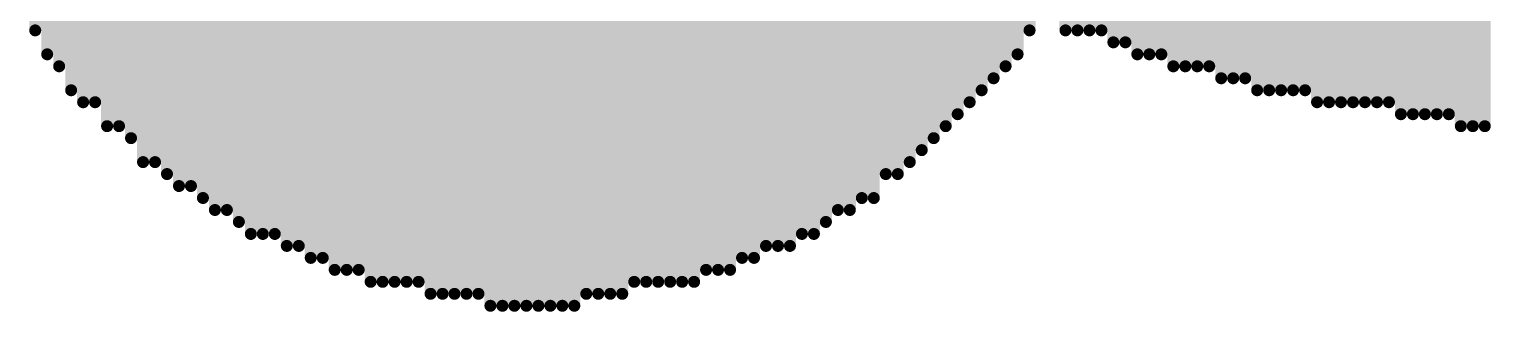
# Model space of a CAD drawing. Extents: x -9 to 9.6, y 3 to 43.5.
# Drawn here: x 2.203 to 5.302, y 34.944 to 35.543 of the extents above; entities that cross this region are included whole.
import ezdxf

# ---------------------------------------------------------------- set-up
doc = ezdxf.new("R2010")
doc.units = 0
doc.layers.add('2D_LINE_29', color=253, linetype='CONTINUOUS')

# ---------------------------------------------------------------- blocks, each defined once
blk = doc.blocks.new('SMOOTH_0$0254')
at = {"const_width": 0.0127}
blk.add_lwpolyline([(-0.00635, 0, 1), (0.00635, 0, 1)], format="xyb", close=True, dxfattribs=at)
blk = doc.blocks.new('DRAWING_126')
at = {"layer": '2D_LINE_29', "const_width": 0.0254}
blk.add_lwpolyline([(0, 0), (0, 7.1628)], dxfattribs=at)
at = {"layer": '2D_LINE_29'}
blk.add_blockref('SMOOTH_0$0254', (0, 0), dxfattribs=at)
blk = doc.blocks.new('DRAWING_127')
at = {"layer": '2D_LINE_29', "const_width": 0.0254}
blk.add_lwpolyline([(0, 0), (0, 7.1628)], dxfattribs=at)
at = {"layer": '2D_LINE_29'}
blk.add_blockref('SMOOTH_0$0254', (0, 0), dxfattribs=at)
blk = doc.blocks.new('DRAWING_128')
at = {"layer": '2D_LINE_29', "const_width": 0.0254}
blk.add_lwpolyline([(0, 0), (0, 7.1628)], dxfattribs=at)
at = {"layer": '2D_LINE_29'}
blk.add_blockref('SMOOTH_0$0254', (0, 0), dxfattribs=at)
blk = doc.blocks.new('DRAWING_129')
at = {"layer": '2D_LINE_29', "const_width": 0.0254}
blk.add_lwpolyline([(0, 0), (0, 7.1374)], dxfattribs=at)
at = {"layer": '2D_LINE_29'}
blk.add_blockref('SMOOTH_0$0254', (0, 0), dxfattribs=at)
blk = doc.blocks.new('DRAWING_130')
at = {"layer": '2D_LINE_29', "const_width": 0.0254}
blk.add_lwpolyline([(0, 0), (0, 7.1374)], dxfattribs=at)
at = {"layer": '2D_LINE_29'}
blk.add_blockref('SMOOTH_0$0254', (0, 0), dxfattribs=at)
blk = doc.blocks.new('DRAWING_131')
at = {"layer": '2D_LINE_29', "const_width": 0.0254}
blk.add_lwpolyline([(0, 0), (0, 7.112)], dxfattribs=at)
at = {"layer": '2D_LINE_29'}
blk.add_blockref('SMOOTH_0$0254', (0, 0), dxfattribs=at)
blk = doc.blocks.new('DRAWING_132')
at = {"layer": '2D_LINE_29', "const_width": 0.0254}
blk.add_lwpolyline([(0, 0), (0, 7.112)], dxfattribs=at)
at = {"layer": '2D_LINE_29'}
blk.add_blockref('SMOOTH_0$0254', (0, 0), dxfattribs=at)
blk = doc.blocks.new('DRAWING_133')
at = {"layer": '2D_LINE_29', "const_width": 0.0254}
blk.add_lwpolyline([(0, 0), (0, 7.112)], dxfattribs=at)
at = {"layer": '2D_LINE_29'}
blk.add_blockref('SMOOTH_0$0254', (0, 0), dxfattribs=at)
blk = doc.blocks.new('DRAWING_134')
at = {"layer": '2D_LINE_29', "const_width": 0.0254}
blk.add_lwpolyline([(0, 0), (0, 7.0866)], dxfattribs=at)
at = {"layer": '2D_LINE_29'}
blk.add_blockref('SMOOTH_0$0254', (0, 0), dxfattribs=at)
blk = doc.blocks.new('DRAWING_135')
at = {"layer": '2D_LINE_29', "const_width": 0.0254}
blk.add_lwpolyline([(0, 0), (0, 7.0866)], dxfattribs=at)
at = {"layer": '2D_LINE_29'}
blk.add_blockref('SMOOTH_0$0254', (0, 0), dxfattribs=at)
blk = doc.blocks.new('DRAWING_136')
at = {"layer": '2D_LINE_29', "const_width": 0.0254}
blk.add_lwpolyline([(0, 0), (0, 7.0866)], dxfattribs=at)
at = {"layer": '2D_LINE_29'}
blk.add_blockref('SMOOTH_0$0254', (0, 0), dxfattribs=at)
blk = doc.blocks.new('DRAWING_137')
at = {"layer": '2D_LINE_29', "const_width": 0.0254}
blk.add_lwpolyline([(0, 0), (0, 7.0866)], dxfattribs=at)
at = {"layer": '2D_LINE_29'}
blk.add_blockref('SMOOTH_0$0254', (0, 0), dxfattribs=at)
blk = doc.blocks.new('DRAWING_138')
at = {"layer": '2D_LINE_29', "const_width": 0.0254}
blk.add_lwpolyline([(0, 0), (0, 7.0612)], dxfattribs=at)
at = {"layer": '2D_LINE_29'}
blk.add_blockref('SMOOTH_0$0254', (0, 0), dxfattribs=at)
blk = doc.blocks.new('DRAWING_139')
at = {"layer": '2D_LINE_29', "const_width": 0.0254}
blk.add_lwpolyline([(0, 0), (0, 7.0612)], dxfattribs=at)
at = {"layer": '2D_LINE_29'}
blk.add_blockref('SMOOTH_0$0254', (0, 0), dxfattribs=at)
blk = doc.blocks.new('DRAWING_140')
at = {"layer": '2D_LINE_29', "const_width": 0.0254}
blk.add_lwpolyline([(0, 0), (0, 7.0612)], dxfattribs=at)
at = {"layer": '2D_LINE_29'}
blk.add_blockref('SMOOTH_0$0254', (0, 0), dxfattribs=at)
blk = doc.blocks.new('DRAWING_141')
at = {"layer": '2D_LINE_29', "const_width": 0.0254}
blk.add_lwpolyline([(0, 0), (0, 7.0358)], dxfattribs=at)
at = {"layer": '2D_LINE_29'}
blk.add_blockref('SMOOTH_0$0254', (0, 0), dxfattribs=at)
blk = doc.blocks.new('DRAWING_142')
at = {"layer": '2D_LINE_29', "const_width": 0.0254}
blk.add_lwpolyline([(0, 0), (0, 7.0358)], dxfattribs=at)
at = {"layer": '2D_LINE_29'}
blk.add_blockref('SMOOTH_0$0254', (0, 0), dxfattribs=at)
blk = doc.blocks.new('DRAWING_143')
at = {"layer": '2D_LINE_29', "const_width": 0.0254}
blk.add_lwpolyline([(0, 0), (0, 7.0358)], dxfattribs=at)
at = {"layer": '2D_LINE_29'}
blk.add_blockref('SMOOTH_0$0254', (0, 0), dxfattribs=at)
blk = doc.blocks.new('DRAWING_144')
at = {"layer": '2D_LINE_29', "const_width": 0.0254}
blk.add_lwpolyline([(0, 0), (0, 7.0104)], dxfattribs=at)
at = {"layer": '2D_LINE_29'}
blk.add_blockref('SMOOTH_0$0254', (0, 0), dxfattribs=at)
blk = doc.blocks.new('DRAWING_145')
at = {"layer": '2D_LINE_29', "const_width": 0.0254}
blk.add_lwpolyline([(0, 0), (0, 7.0104)], dxfattribs=at)
at = {"layer": '2D_LINE_29'}
blk.add_blockref('SMOOTH_0$0254', (0, 0), dxfattribs=at)
blk = doc.blocks.new('DRAWING_146')
at = {"layer": '2D_LINE_29', "const_width": 0.0254}
blk.add_lwpolyline([(0, 0), (0, 6.985)], dxfattribs=at)
at = {"layer": '2D_LINE_29'}
blk.add_blockref('SMOOTH_0$0254', (0, 0), dxfattribs=at)
blk = doc.blocks.new('DRAWING_147')
at = {"layer": '2D_LINE_29', "const_width": 0.0254}
blk.add_lwpolyline([(0, 0), (0, 6.9596)], dxfattribs=at)
at = {"layer": '2D_LINE_29'}
blk.add_blockref('SMOOTH_0$0254', (0, 0), dxfattribs=at)
blk = doc.blocks.new('DRAWING_148')
at = {"layer": '2D_LINE_29', "const_width": 0.0254}
blk.add_lwpolyline([(0, 0), (0, 6.9596)], dxfattribs=at)
at = {"layer": '2D_LINE_29'}
blk.add_blockref('SMOOTH_0$0254', (0, 0), dxfattribs=at)
blk = doc.blocks.new('DRAWING_149')
at = {"layer": '2D_LINE_29', "const_width": 0.0254}
blk.add_lwpolyline([(0, 0), (0, 6.9342)], dxfattribs=at)
at = {"layer": '2D_LINE_29'}
blk.add_blockref('SMOOTH_0$0254', (0, 0), dxfattribs=at)
blk = doc.blocks.new('DRAWING_150')
at = {"layer": '2D_LINE_29', "const_width": 0.0254}
blk.add_lwpolyline([(0, 0), (0, 6.9342)], dxfattribs=at)
at = {"layer": '2D_LINE_29'}
blk.add_blockref('SMOOTH_0$0254', (0, 0), dxfattribs=at)
blk = doc.blocks.new('DRAWING_151')
at = {"layer": '2D_LINE_29', "const_width": 0.0254}
blk.add_lwpolyline([(0, 0), (0, 6.9088)], dxfattribs=at)
at = {"layer": '2D_LINE_29'}
blk.add_blockref('SMOOTH_0$0254', (0, 0), dxfattribs=at)
blk = doc.blocks.new('DRAWING_152')
at = {"layer": '2D_LINE_29', "const_width": 0.0254}
blk.add_lwpolyline([(0, 0), (0, 6.9088)], dxfattribs=at)
at = {"layer": '2D_LINE_29'}
blk.add_blockref('SMOOTH_0$0254', (0, 0), dxfattribs=at)
blk = doc.blocks.new('DRAWING_153')
at = {"layer": '2D_LINE_29', "const_width": 0.0254}
blk.add_lwpolyline([(0, 0), (0, 6.8834)], dxfattribs=at)
at = {"layer": '2D_LINE_29'}
blk.add_blockref('SMOOTH_0$0254', (0, 0), dxfattribs=at)
blk = doc.blocks.new('DRAWING_154')
at = {"layer": '2D_LINE_29', "const_width": 0.0254}
blk.add_lwpolyline([(0, 0), (0, 6.8834)], dxfattribs=at)
at = {"layer": '2D_LINE_29'}
blk.add_blockref('SMOOTH_0$0254', (0, 0), dxfattribs=at)
blk = doc.blocks.new('DRAWING_155')
at = {"layer": '2D_LINE_29', "const_width": 0.0254}
blk.add_lwpolyline([(0, 0), (0, 6.858)], dxfattribs=at)
at = {"layer": '2D_LINE_29'}
blk.add_blockref('SMOOTH_0$0254', (0, 0), dxfattribs=at)
blk = doc.blocks.new('DRAWING_156')
at = {"layer": '2D_LINE_29', "const_width": 0.0254}
blk.add_lwpolyline([(0, 0), (0, 6.8326)], dxfattribs=at)
at = {"layer": '2D_LINE_29'}
blk.add_blockref('SMOOTH_0$0254', (0, 0), dxfattribs=at)
blk = doc.blocks.new('DRAWING_157')
at = {"layer": '2D_LINE_29', "const_width": 0.0254}
blk.add_lwpolyline([(0, 0), (0, 6.8072)], dxfattribs=at)
at = {"layer": '2D_LINE_29'}
blk.add_blockref('SMOOTH_0$0254', (0, 0), dxfattribs=at)
blk = doc.blocks.new('DRAWING_158')
at = {"layer": '2D_LINE_29', "const_width": 0.0254}
blk.add_lwpolyline([(0, 0), (0, 6.7818)], dxfattribs=at)
at = {"layer": '2D_LINE_29'}
blk.add_blockref('SMOOTH_0$0254', (0, 0), dxfattribs=at)
blk = doc.blocks.new('DRAWING_159')
at = {"layer": '2D_LINE_29', "const_width": 0.0254}
blk.add_lwpolyline([(0, 0), (0, 6.7818)], dxfattribs=at)
at = {"layer": '2D_LINE_29'}
blk.add_blockref('SMOOTH_0$0254', (0, 0), dxfattribs=at)
blk = doc.blocks.new('DRAWING_160')
at = {"layer": '2D_LINE_29', "const_width": 0.0254}
blk.add_lwpolyline([(0, 0), (0, 6.7818)], dxfattribs=at)
at = {"layer": '2D_LINE_29'}
blk.add_blockref('SMOOTH_0$0254', (0, 0), dxfattribs=at)
blk = doc.blocks.new('DRAWING_161')
at = {"layer": '2D_LINE_29', "const_width": 0.0254}
blk.add_lwpolyline([(0, 0), (0, 6.7564)], dxfattribs=at)
at = {"layer": '2D_LINE_29'}
blk.add_blockref('SMOOTH_0$0254', (0, 0), dxfattribs=at)
blk = doc.blocks.new('DRAWING_164')
at = {"layer": '2D_LINE_29', "const_width": 0.0254}
blk.add_lwpolyline([(0, 0), (0, 6.858)], dxfattribs=at)
at = {"layer": '2D_LINE_29'}
blk.add_blockref('SMOOTH_0$0254', (0, 0), dxfattribs=at)
blk = doc.blocks.new('DRAWING_165')
at = {"layer": '2D_LINE_29', "const_width": 0.0254}
blk.add_lwpolyline([(0, 0), (0, 6.9596)], dxfattribs=at)
at = {"layer": '2D_LINE_29'}
blk.add_blockref('SMOOTH_0$0254', (0, 0), dxfattribs=at)
blk = doc.blocks.new('DRAWING_166')
at = {"layer": '2D_LINE_29', "const_width": 0.0254}
blk.add_lwpolyline([(0, 0), (0, 7.0358)], dxfattribs=at)
at = {"layer": '2D_LINE_29'}
blk.add_blockref('SMOOTH_0$0254', (0, 0), dxfattribs=at)
blk = doc.blocks.new('DRAWING_167')
at = {"layer": '2D_LINE_29', "const_width": 0.0254}
blk.add_lwpolyline([(0, 0), (0, 7.0866)], dxfattribs=at)
at = {"layer": '2D_LINE_29'}
blk.add_blockref('SMOOTH_0$0254', (0, 0), dxfattribs=at)
blk = doc.blocks.new('DRAWING_168')
at = {"layer": '2D_LINE_29', "const_width": 0.0254}
blk.add_lwpolyline([(0, 0), (0, 7.1374)], dxfattribs=at)
at = {"layer": '2D_LINE_29'}
blk.add_blockref('SMOOTH_0$0254', (0, 0), dxfattribs=at)
blk = doc.blocks.new('DRAWING_169')
at = {"layer": '2D_LINE_29', "const_width": 0.0254}
blk.add_lwpolyline([(0, 0), (0, 7.1882)], dxfattribs=at)
at = {"layer": '2D_LINE_29'}
blk.add_blockref('SMOOTH_0$0254', (0, 0), dxfattribs=at)
blk = doc.blocks.new('DRAWING_170')
at = {"layer": '2D_LINE_29', "const_width": 0.0254}
blk.add_lwpolyline([(0, 0), (0, 7.239)], dxfattribs=at)
at = {"layer": '2D_LINE_29'}
blk.add_blockref('SMOOTH_0$0254', (0, 0), dxfattribs=at)
blk = doc.blocks.new('DRAWING_171')
at = {"layer": '2D_LINE_29', "const_width": 0.0254}
blk.add_lwpolyline([(0, 0), (0, 7.2898)], dxfattribs=at)
at = {"layer": '2D_LINE_29'}
blk.add_blockref('SMOOTH_0$0254', (0, 0), dxfattribs=at)
blk = doc.blocks.new('DRAWING_172')
at = {"layer": '2D_LINE_29', "const_width": 0.0254}
blk.add_lwpolyline([(0, 0), (0, 7.3406)], dxfattribs=at)
at = {"layer": '2D_LINE_29'}
blk.add_blockref('SMOOTH_0$0254', (0, 0), dxfattribs=at)
blk = doc.blocks.new('DRAWING_173')
at = {"layer": '2D_LINE_29', "const_width": 0.0254}
blk.add_lwpolyline([(0, 0), (0, 7.3914)], dxfattribs=at)
at = {"layer": '2D_LINE_29'}
blk.add_blockref('SMOOTH_0$0254', (0, 0), dxfattribs=at)
blk = doc.blocks.new('DRAWING_174')
at = {"layer": '2D_LINE_29', "const_width": 0.0254}
blk.add_lwpolyline([(0, 0), (0, 7.4422)], dxfattribs=at)
at = {"layer": '2D_LINE_29'}
blk.add_blockref('SMOOTH_0$0254', (0, 0), dxfattribs=at)
blk = doc.blocks.new('DRAWING_175')
at = {"layer": '2D_LINE_29', "const_width": 0.0254}
blk.add_lwpolyline([(0, 0), (0, 7.493)], dxfattribs=at)
at = {"layer": '2D_LINE_29'}
blk.add_blockref('SMOOTH_0$0254', (0, 0), dxfattribs=at)
blk = doc.blocks.new('DRAWING_176')
at = {"layer": '2D_LINE_29', "const_width": 0.0254}
blk.add_lwpolyline([(0, 0), (0, 7.493)], dxfattribs=at)
at = {"layer": '2D_LINE_29'}
blk.add_blockref('SMOOTH_0$0254', (0, 0), dxfattribs=at)
blk = doc.blocks.new('DRAWING_177')
at = {"layer": '2D_LINE_29', "const_width": 0.0254}
blk.add_lwpolyline([(0, 0), (0, 7.5692)], dxfattribs=at)
at = {"layer": '2D_LINE_29'}
blk.add_blockref('SMOOTH_0$0254', (0, 0), dxfattribs=at)
blk = doc.blocks.new('DRAWING_178')
at = {"layer": '2D_LINE_29', "const_width": 0.0254}
blk.add_lwpolyline([(0, 0), (0, 7.5946)], dxfattribs=at)
at = {"layer": '2D_LINE_29'}
blk.add_blockref('SMOOTH_0$0254', (0, 0), dxfattribs=at)
blk = doc.blocks.new('DRAWING_179')
at = {"layer": '2D_LINE_29', "const_width": 0.0254}
blk.add_lwpolyline([(0, 0), (0, 7.62)], dxfattribs=at)
at = {"layer": '2D_LINE_29'}
blk.add_blockref('SMOOTH_0$0254', (0, 0), dxfattribs=at)
blk = doc.blocks.new('DRAWING_180')
at = {"layer": '2D_LINE_29', "const_width": 0.0254}
blk.add_lwpolyline([(0, 0), (0, 7.6454)], dxfattribs=at)
at = {"layer": '2D_LINE_29'}
blk.add_blockref('SMOOTH_0$0254', (0, 0), dxfattribs=at)
blk = doc.blocks.new('DRAWING_181')
at = {"layer": '2D_LINE_29', "const_width": 0.0254}
blk.add_lwpolyline([(0, 0), (0, 7.6962)], dxfattribs=at)
at = {"layer": '2D_LINE_29'}
blk.add_blockref('SMOOTH_0$0254', (0, 0), dxfattribs=at)
blk = doc.blocks.new('DRAWING_182')
at = {"layer": '2D_LINE_29', "const_width": 0.0254}
blk.add_lwpolyline([(0, 0), (0, 7.7216)], dxfattribs=at)
at = {"layer": '2D_LINE_29'}
blk.add_blockref('SMOOTH_0$0254', (0, 0), dxfattribs=at)
blk = doc.blocks.new('DRAWING_183')
at = {"layer": '2D_LINE_29', "const_width": 0.0254}
blk.add_lwpolyline([(0, 0), (0, 7.747)], dxfattribs=at)
at = {"layer": '2D_LINE_29'}
blk.add_blockref('SMOOTH_0$0254', (0, 0), dxfattribs=at)
blk = doc.blocks.new('DRAWING_184')
at = {"layer": '2D_LINE_29', "const_width": 0.0254}
blk.add_lwpolyline([(0, 0), (0, 7.7724)], dxfattribs=at)
at = {"layer": '2D_LINE_29'}
blk.add_blockref('SMOOTH_0$0254', (0, 0), dxfattribs=at)
blk = doc.blocks.new('DRAWING_185')
at = {"layer": '2D_LINE_29', "const_width": 0.0254}
blk.add_lwpolyline([(0, 0), (0, 7.7724)], dxfattribs=at)
at = {"layer": '2D_LINE_29'}
blk.add_blockref('SMOOTH_0$0254', (0, 0), dxfattribs=at)
blk = doc.blocks.new('DRAWING_186')
at = {"layer": '2D_LINE_29', "const_width": 0.0254}
blk.add_lwpolyline([(0, 0), (0, 7.7978)], dxfattribs=at)
at = {"layer": '2D_LINE_29'}
blk.add_blockref('SMOOTH_0$0254', (0, 0), dxfattribs=at)
blk = doc.blocks.new('DRAWING_187')
at = {"layer": '2D_LINE_29', "const_width": 0.0254}
blk.add_lwpolyline([(0, 0), (0, 7.8486)], dxfattribs=at)
at = {"layer": '2D_LINE_29'}
blk.add_blockref('SMOOTH_0$0254', (0, 0), dxfattribs=at)
blk = doc.blocks.new('DRAWING_188')
at = {"layer": '2D_LINE_29', "const_width": 0.0254}
blk.add_lwpolyline([(0, 0), (0, 7.8486)], dxfattribs=at)
at = {"layer": '2D_LINE_29'}
blk.add_blockref('SMOOTH_0$0254', (0, 0), dxfattribs=at)
blk = doc.blocks.new('DRAWING_189')
at = {"layer": '2D_LINE_29', "const_width": 0.0254}
blk.add_lwpolyline([(0, 0), (0, 7.874)], dxfattribs=at)
at = {"layer": '2D_LINE_29'}
blk.add_blockref('SMOOTH_0$0254', (0, 0), dxfattribs=at)
blk = doc.blocks.new('DRAWING_190')
at = {"layer": '2D_LINE_29', "const_width": 0.0254}
blk.add_lwpolyline([(0, 0), (0, 7.8994)], dxfattribs=at)
at = {"layer": '2D_LINE_29'}
blk.add_blockref('SMOOTH_0$0254', (0, 0), dxfattribs=at)
blk = doc.blocks.new('DRAWING_191')
at = {"layer": '2D_LINE_29', "const_width": 0.0254}
blk.add_lwpolyline([(0, 0), (0, 7.8994)], dxfattribs=at)
at = {"layer": '2D_LINE_29'}
blk.add_blockref('SMOOTH_0$0254', (0, 0), dxfattribs=at)
blk = doc.blocks.new('DRAWING_192')
at = {"layer": '2D_LINE_29', "const_width": 0.0254}
blk.add_lwpolyline([(0, 0), (0, 7.9248)], dxfattribs=at)
at = {"layer": '2D_LINE_29'}
blk.add_blockref('SMOOTH_0$0254', (0, 0), dxfattribs=at)
blk = doc.blocks.new('DRAWING_193')
at = {"layer": '2D_LINE_29', "const_width": 0.0254}
blk.add_lwpolyline([(0, 0), (0, 7.9248)], dxfattribs=at)
at = {"layer": '2D_LINE_29'}
blk.add_blockref('SMOOTH_0$0254', (0, 0), dxfattribs=at)
blk = doc.blocks.new('DRAWING_194')
at = {"layer": '2D_LINE_29', "const_width": 0.0254}
blk.add_lwpolyline([(0, 0), (0, 7.9502)], dxfattribs=at)
at = {"layer": '2D_LINE_29'}
blk.add_blockref('SMOOTH_0$0254', (0, 0), dxfattribs=at)
blk = doc.blocks.new('DRAWING_195')
at = {"layer": '2D_LINE_29', "const_width": 0.0254}
blk.add_lwpolyline([(0, 0), (0, 7.9502)], dxfattribs=at)
at = {"layer": '2D_LINE_29'}
blk.add_blockref('SMOOTH_0$0254', (0, 0), dxfattribs=at)
blk = doc.blocks.new('DRAWING_196')
at = {"layer": '2D_LINE_29', "const_width": 0.0254}
blk.add_lwpolyline([(0, 0), (0, 7.9756)], dxfattribs=at)
at = {"layer": '2D_LINE_29'}
blk.add_blockref('SMOOTH_0$0254', (0, 0), dxfattribs=at)
blk = doc.blocks.new('DRAWING_197')
at = {"layer": '2D_LINE_29', "const_width": 0.0254}
blk.add_lwpolyline([(0, 0), (0, 7.9756)], dxfattribs=at)
at = {"layer": '2D_LINE_29'}
blk.add_blockref('SMOOTH_0$0254', (0, 0), dxfattribs=at)
blk = doc.blocks.new('DRAWING_198')
at = {"layer": '2D_LINE_29', "const_width": 0.0254}
blk.add_lwpolyline([(0, 0), (0, 8.001)], dxfattribs=at)
at = {"layer": '2D_LINE_29'}
blk.add_blockref('SMOOTH_0$0254', (0, 0), dxfattribs=at)
blk = doc.blocks.new('DRAWING_199')
at = {"layer": '2D_LINE_29', "const_width": 0.0254}
blk.add_lwpolyline([(0, 0), (0, 8.001)], dxfattribs=at)
at = {"layer": '2D_LINE_29'}
blk.add_blockref('SMOOTH_0$0254', (0, 0), dxfattribs=at)
blk = doc.blocks.new('DRAWING_200')
at = {"layer": '2D_LINE_29', "const_width": 0.0254}
blk.add_lwpolyline([(0, 0), (0, 8.001)], dxfattribs=at)
at = {"layer": '2D_LINE_29'}
blk.add_blockref('SMOOTH_0$0254', (0, 0), dxfattribs=at)
blk = doc.blocks.new('DRAWING_201')
at = {"layer": '2D_LINE_29', "const_width": 0.0254}
blk.add_lwpolyline([(0, 0), (0, 8.001)], dxfattribs=at)
at = {"layer": '2D_LINE_29'}
blk.add_blockref('SMOOTH_0$0254', (0, 0), dxfattribs=at)
blk = doc.blocks.new('DRAWING_202')
at = {"layer": '2D_LINE_29', "const_width": 0.0254}
blk.add_lwpolyline([(0, 0), (0, 8.0264)], dxfattribs=at)
at = {"layer": '2D_LINE_29'}
blk.add_blockref('SMOOTH_0$0254', (0, 0), dxfattribs=at)
blk = doc.blocks.new('DRAWING_203')
at = {"layer": '2D_LINE_29', "const_width": 0.0254}
blk.add_lwpolyline([(0, 0), (0, 8.0264)], dxfattribs=at)
at = {"layer": '2D_LINE_29'}
blk.add_blockref('SMOOTH_0$0254', (0, 0), dxfattribs=at)
blk = doc.blocks.new('DRAWING_204')
at = {"layer": '2D_LINE_29', "const_width": 0.0254}
blk.add_lwpolyline([(0, 0), (0, 8.0264)], dxfattribs=at)
at = {"layer": '2D_LINE_29'}
blk.add_blockref('SMOOTH_0$0254', (0, 0), dxfattribs=at)
blk = doc.blocks.new('DRAWING_205')
at = {"layer": '2D_LINE_29', "const_width": 0.0254}
blk.add_lwpolyline([(0, 0), (0, 8.0264)], dxfattribs=at)
at = {"layer": '2D_LINE_29'}
blk.add_blockref('SMOOTH_0$0254', (0, 0), dxfattribs=at)
blk = doc.blocks.new('DRAWING_206')
at = {"layer": '2D_LINE_29', "const_width": 0.0254}
blk.add_lwpolyline([(0, 0), (0, 8.0264)], dxfattribs=at)
at = {"layer": '2D_LINE_29'}
blk.add_blockref('SMOOTH_0$0254', (0, 0), dxfattribs=at)
blk = doc.blocks.new('DRAWING_207')
at = {"layer": '2D_LINE_29', "const_width": 0.0254}
blk.add_lwpolyline([(0, 0), (0, 8.0264)], dxfattribs=at)
at = {"layer": '2D_LINE_29'}
blk.add_blockref('SMOOTH_0$0254', (0, 0), dxfattribs=at)
blk = doc.blocks.new('DRAWING_208')
at = {"layer": '2D_LINE_29', "const_width": 0.0254}
blk.add_lwpolyline([(0, 0), (0, 8.0264)], dxfattribs=at)
at = {"layer": '2D_LINE_29'}
blk.add_blockref('SMOOTH_0$0254', (0, 0), dxfattribs=at)
blk = doc.blocks.new('DRAWING_209')
at = {"layer": '2D_LINE_29', "const_width": 0.0254}
blk.add_lwpolyline([(0, 0), (0, 8.0264)], dxfattribs=at)
at = {"layer": '2D_LINE_29'}
blk.add_blockref('SMOOTH_0$0254', (0, 0), dxfattribs=at)
blk = doc.blocks.new('DRAWING_210')
at = {"layer": '2D_LINE_29', "const_width": 0.0254}
blk.add_lwpolyline([(0, 0), (0, 8.001)], dxfattribs=at)
at = {"layer": '2D_LINE_29'}
blk.add_blockref('SMOOTH_0$0254', (0, 0), dxfattribs=at)
blk = doc.blocks.new('DRAWING_211')
at = {"layer": '2D_LINE_29', "const_width": 0.0254}
blk.add_lwpolyline([(0, 0), (0, 8.001)], dxfattribs=at)
at = {"layer": '2D_LINE_29'}
blk.add_blockref('SMOOTH_0$0254', (0, 0), dxfattribs=at)
blk = doc.blocks.new('DRAWING_212')
at = {"layer": '2D_LINE_29', "const_width": 0.0254}
blk.add_lwpolyline([(0, 0), (0, 8.001)], dxfattribs=at)
at = {"layer": '2D_LINE_29'}
blk.add_blockref('SMOOTH_0$0254', (0, 0), dxfattribs=at)
blk = doc.blocks.new('DRAWING_213')
at = {"layer": '2D_LINE_29', "const_width": 0.0254}
blk.add_lwpolyline([(0, 0), (0, 8.001)], dxfattribs=at)
at = {"layer": '2D_LINE_29'}
blk.add_blockref('SMOOTH_0$0254', (0, 0), dxfattribs=at)
blk = doc.blocks.new('DRAWING_214')
at = {"layer": '2D_LINE_29', "const_width": 0.0254}
blk.add_lwpolyline([(0, 0), (0, 8.001)], dxfattribs=at)
at = {"layer": '2D_LINE_29'}
blk.add_blockref('SMOOTH_0$0254', (0, 0), dxfattribs=at)
blk = doc.blocks.new('DRAWING_215')
at = {"layer": '2D_LINE_29', "const_width": 0.0254}
blk.add_lwpolyline([(0, 0), (0, 7.9756)], dxfattribs=at)
at = {"layer": '2D_LINE_29'}
blk.add_blockref('SMOOTH_0$0254', (0, 0), dxfattribs=at)
blk = doc.blocks.new('DRAWING_216')
at = {"layer": '2D_LINE_29', "const_width": 0.0254}
blk.add_lwpolyline([(0, 0), (0, 7.9502)], dxfattribs=at)
at = {"layer": '2D_LINE_29'}
blk.add_blockref('SMOOTH_0$0254', (0, 0), dxfattribs=at)
blk = doc.blocks.new('DRAWING_217')
at = {"layer": '2D_LINE_29', "const_width": 0.0254}
blk.add_lwpolyline([(0, 0), (0, 7.9502)], dxfattribs=at)
at = {"layer": '2D_LINE_29'}
blk.add_blockref('SMOOTH_0$0254', (0, 0), dxfattribs=at)
blk = doc.blocks.new('DRAWING_218')
at = {"layer": '2D_LINE_29', "const_width": 0.0254}
blk.add_lwpolyline([(0, 0), (0, 7.9248)], dxfattribs=at)
at = {"layer": '2D_LINE_29'}
blk.add_blockref('SMOOTH_0$0254', (0, 0), dxfattribs=at)
blk = doc.blocks.new('DRAWING_219')
at = {"layer": '2D_LINE_29', "const_width": 0.0254}
blk.add_lwpolyline([(0, 0), (0, 7.9248)], dxfattribs=at)
at = {"layer": '2D_LINE_29'}
blk.add_blockref('SMOOTH_0$0254', (0, 0), dxfattribs=at)
blk = doc.blocks.new('DRAWING_220')
at = {"layer": '2D_LINE_29', "const_width": 0.0254}
blk.add_lwpolyline([(0, 0), (0, 7.8994)], dxfattribs=at)
at = {"layer": '2D_LINE_29'}
blk.add_blockref('SMOOTH_0$0254', (0, 0), dxfattribs=at)
blk = doc.blocks.new('DRAWING_221')
at = {"layer": '2D_LINE_29', "const_width": 0.0254}
blk.add_lwpolyline([(0, 0), (0, 7.8994)], dxfattribs=at)
at = {"layer": '2D_LINE_29'}
blk.add_blockref('SMOOTH_0$0254', (0, 0), dxfattribs=at)
blk = doc.blocks.new('DRAWING_222')
at = {"layer": '2D_LINE_29', "const_width": 0.0254}
blk.add_lwpolyline([(0, 0), (0, 7.874)], dxfattribs=at)
at = {"layer": '2D_LINE_29'}
blk.add_blockref('SMOOTH_0$0254', (0, 0), dxfattribs=at)
blk = doc.blocks.new('DRAWING_223')
at = {"layer": '2D_LINE_29', "const_width": 0.0254}
blk.add_lwpolyline([(0, 0), (0, 7.8486)], dxfattribs=at)
at = {"layer": '2D_LINE_29'}
blk.add_blockref('SMOOTH_0$0254', (0, 0), dxfattribs=at)
blk = doc.blocks.new('DRAWING_224')
at = {"layer": '2D_LINE_29', "const_width": 0.0254}
blk.add_lwpolyline([(0, 0), (0, 7.8486)], dxfattribs=at)
at = {"layer": '2D_LINE_29'}
blk.add_blockref('SMOOTH_0$0254', (0, 0), dxfattribs=at)
blk = doc.blocks.new('DRAWING_225')
at = {"layer": '2D_LINE_29', "const_width": 0.0254}
blk.add_lwpolyline([(0, 0), (0, 7.7978)], dxfattribs=at)
at = {"layer": '2D_LINE_29'}
blk.add_blockref('SMOOTH_0$0254', (0, 0), dxfattribs=at)
blk = doc.blocks.new('DRAWING_226')
at = {"layer": '2D_LINE_29', "const_width": 0.0254}
blk.add_lwpolyline([(0, 0), (0, 7.7978)], dxfattribs=at)
at = {"layer": '2D_LINE_29'}
blk.add_blockref('SMOOTH_0$0254', (0, 0), dxfattribs=at)
blk = doc.blocks.new('DRAWING_227')
at = {"layer": '2D_LINE_29', "const_width": 0.0254}
blk.add_lwpolyline([(0, 0), (0, 7.747)], dxfattribs=at)
at = {"layer": '2D_LINE_29'}
blk.add_blockref('SMOOTH_0$0254', (0, 0), dxfattribs=at)
blk = doc.blocks.new('DRAWING_228')
at = {"layer": '2D_LINE_29', "const_width": 0.0254}
blk.add_lwpolyline([(0, 0), (0, 7.747)], dxfattribs=at)
at = {"layer": '2D_LINE_29'}
blk.add_blockref('SMOOTH_0$0254', (0, 0), dxfattribs=at)
blk = doc.blocks.new('DRAWING_229')
at = {"layer": '2D_LINE_29', "const_width": 0.0254}
blk.add_lwpolyline([(0, 0), (0, 7.7216)], dxfattribs=at)
at = {"layer": '2D_LINE_29'}
blk.add_blockref('SMOOTH_0$0254', (0, 0), dxfattribs=at)
blk = doc.blocks.new('DRAWING_230')
at = {"layer": '2D_LINE_29', "const_width": 0.0254}
blk.add_lwpolyline([(0, 0), (0, 7.6962)], dxfattribs=at)
at = {"layer": '2D_LINE_29'}
blk.add_blockref('SMOOTH_0$0254', (0, 0), dxfattribs=at)
blk = doc.blocks.new('DRAWING_231')
at = {"layer": '2D_LINE_29', "const_width": 0.0254}
blk.add_lwpolyline([(0, 0), (0, 7.6454)], dxfattribs=at)
at = {"layer": '2D_LINE_29'}
blk.add_blockref('SMOOTH_0$0254', (0, 0), dxfattribs=at)
blk = doc.blocks.new('DRAWING_232')
at = {"layer": '2D_LINE_29', "const_width": 0.0254}
blk.add_lwpolyline([(0, 0), (0, 7.62)], dxfattribs=at)
at = {"layer": '2D_LINE_29'}
blk.add_blockref('SMOOTH_0$0254', (0, 0), dxfattribs=at)
blk = doc.blocks.new('DRAWING_233')
at = {"layer": '2D_LINE_29', "const_width": 0.0254}
blk.add_lwpolyline([(0, 0), (0, 7.5946)], dxfattribs=at)
at = {"layer": '2D_LINE_29'}
blk.add_blockref('SMOOTH_0$0254', (0, 0), dxfattribs=at)
blk = doc.blocks.new('DRAWING_234')
at = {"layer": '2D_LINE_29', "const_width": 0.0254}
blk.add_lwpolyline([(0, 0), (0, 7.5438)], dxfattribs=at)
at = {"layer": '2D_LINE_29'}
blk.add_blockref('SMOOTH_0$0254', (0, 0), dxfattribs=at)
blk = doc.blocks.new('DRAWING_235')
at = {"layer": '2D_LINE_29', "const_width": 0.0254}
blk.add_lwpolyline([(0, 0), (0, 7.5438)], dxfattribs=at)
at = {"layer": '2D_LINE_29'}
blk.add_blockref('SMOOTH_0$0254', (0, 0), dxfattribs=at)
blk = doc.blocks.new('DRAWING_236')
at = {"layer": '2D_LINE_29', "const_width": 0.0254}
blk.add_lwpolyline([(0, 0), (0, 5.4356)], dxfattribs=at)
at = {"layer": '2D_LINE_29'}
blk.add_blockref('SMOOTH_0$0254', (0, 0), dxfattribs=at)
blk = doc.blocks.new('DRAWING_238')
at = {"layer": '2D_LINE_29', "const_width": 0.0254}
blk.add_lwpolyline([(0, 0), (0, 1.9304)], dxfattribs=at)
at = {"layer": '2D_LINE_29'}
for p in [(0, 1.9304), (0, 0)]:
    blk.add_blockref('SMOOTH_0$0254', p, dxfattribs=at)
blk = doc.blocks.new('DRAWING_241')
at = {"layer": '2D_LINE_29', "const_width": 0.0254}
blk.add_lwpolyline([(0, 0), (0, 1.9304)], dxfattribs=at)
at = {"layer": '2D_LINE_29'}
for p in [(0, 1.9304), (0, 0)]:
    blk.add_blockref('SMOOTH_0$0254', p, dxfattribs=at)
blk = doc.blocks.new('DRAWING_244')
at = {"layer": '2D_LINE_29', "const_width": 0.0254}
blk.add_lwpolyline([(0, 0), (0, 1.8288)], dxfattribs=at)
at = {"layer": '2D_LINE_29'}
for p in [(0, 1.8288), (0, 0)]:
    blk.add_blockref('SMOOTH_0$0254', p, dxfattribs=at)
blk = doc.blocks.new('DRAWING_247')
at = {"layer": '2D_LINE_29', "const_width": 0.0254}
blk.add_lwpolyline([(0, 0), (0, 1.778)], dxfattribs=at)
at = {"layer": '2D_LINE_29'}
for p in [(0, 1.778), (0, 0)]:
    blk.add_blockref('SMOOTH_0$0254', p, dxfattribs=at)
blk = doc.blocks.new('DRAWING_250')
at = {"layer": '2D_LINE_29', "const_width": 0.0254}
blk.add_lwpolyline([(0, 0), (0, 1.778)], dxfattribs=at)
at = {"layer": '2D_LINE_29'}
for p in [(0, 1.778), (0, 0)]:
    blk.add_blockref('SMOOTH_0$0254', p, dxfattribs=at)
blk = doc.blocks.new('DRAWING_253')
at = {"layer": '2D_LINE_29', "const_width": 0.0254}
blk.add_lwpolyline([(0, 0), (0, 1.6764)], dxfattribs=at)
at = {"layer": '2D_LINE_29'}
for p in [(0, 1.6764), (0, 0)]:
    blk.add_blockref('SMOOTH_0$0254', p, dxfattribs=at)
blk = doc.blocks.new('DRAWING_256')
at = {"layer": '2D_LINE_29', "const_width": 0.0254}
blk.add_lwpolyline([(0, 0), (0, 1.6764)], dxfattribs=at)
at = {"layer": '2D_LINE_29'}
for p in [(0, 1.6764), (0, 0)]:
    blk.add_blockref('SMOOTH_0$0254', p, dxfattribs=at)
blk = doc.blocks.new('DRAWING_259')
at = {"layer": '2D_LINE_29', "const_width": 0.0254}
blk.add_lwpolyline([(0, 0), (0, 1.6256)], dxfattribs=at)
at = {"layer": '2D_LINE_29'}
for p in [(0, 1.6256), (0, 0)]:
    blk.add_blockref('SMOOTH_0$0254', p, dxfattribs=at)
blk = doc.blocks.new('DRAWING_262')
at = {"layer": '2D_LINE_29', "const_width": 0.0254}
blk.add_lwpolyline([(0, 0), (0, 1.524)], dxfattribs=at)
at = {"layer": '2D_LINE_29'}
for p in [(0, 1.524), (0, 0)]:
    blk.add_blockref('SMOOTH_0$0254', p, dxfattribs=at)
blk = doc.blocks.new('DRAWING_265')
at = {"layer": '2D_LINE_29', "const_width": 0.0254}
blk.add_lwpolyline([(0, 0), (0, 1.4732)], dxfattribs=at)
at = {"layer": '2D_LINE_29'}
for p in [(0, 1.4732), (0, 0)]:
    blk.add_blockref('SMOOTH_0$0254', p, dxfattribs=at)
blk = doc.blocks.new('DRAWING_268')
at = {"layer": '2D_LINE_29', "const_width": 0.0254}
blk.add_lwpolyline([(0, 0), (0, 1.3716)], dxfattribs=at)
at = {"layer": '2D_LINE_29'}
for p in [(0, 1.3716), (0, 0)]:
    blk.add_blockref('SMOOTH_0$0254', p, dxfattribs=at)

msp = doc.modelspace()

# ---------------------------------------------------------------- block references
for name, p in [('DRAWING_215', (3.0288, 35.0072)), ('DRAWING_214', (3.0542, 34.9818)), ('DRAWING_213', (3.0796, 34.9818)), ('DRAWING_212', (3.105, 34.9818)), ('DRAWING_211', (3.1304, 34.9818)), ('DRAWING_210', (3.1558, 34.9818)), ('DRAWING_209', (3.1812, 34.9564)), ('DRAWING_208', (3.2066, 34.9564)), ('DRAWING_207', (3.232, 34.9564)), ('DRAWING_206', (3.2574, 34.9564)), ('DRAWING_205', (3.2828, 34.9564)), ('DRAWING_204', (3.3082, 34.9564)), ('DRAWING_203', (3.3336, 34.9564)), ('DRAWING_202', (3.359, 34.9564)), ('DRAWING_201', (3.3844, 34.9818)), ('DRAWING_200', (3.4098, 34.9818)), ('DRAWING_199', (3.4352, 34.9818)), ('DRAWING_198', (3.4606, 34.9818)), ('DRAWING_197', (3.486, 35.0072)), ('DRAWING_196', (3.5114, 35.0072)), ('DRAWING_217', (2.978, 35.0072)), ('DRAWING_216', (3.0034, 35.0072)), ('DRAWING_195', (3.5368, 35.0072)), ('DRAWING_194', (3.5622, 35.0072)), ('DRAWING_224', (2.8002, 35.058)), ('DRAWING_223', (2.8256, 35.058)), ('DRAWING_222', (2.851, 35.0326)), ('DRAWING_221', (2.8764, 35.0326)), ('DRAWING_220', (2.9018, 35.0326)), ('DRAWING_219', (2.9272, 35.0072)), ('DRAWING_218', (2.9526, 35.0072)), ('DRAWING_193', (3.5876, 35.0072)), ('DRAWING_192', (3.613, 35.0072)), ('DRAWING_191', (3.6384, 35.0326)), ('DRAWING_190', (3.6638, 35.0326)), ('DRAWING_189', (3.6892, 35.0326)), ('DRAWING_188', (3.7146, 35.058)), ('DRAWING_187', (3.74, 35.058)), ('DRAWING_226', (2.7494, 35.0834)), ('DRAWING_225', (2.7748, 35.0834)), ('DRAWING_186', (3.7654, 35.0834)), ('DRAWING_228', (2.6986, 35.1088)), ('DRAWING_227', (2.724, 35.1088)), ('DRAWING_185', (3.7908, 35.0834)), ('DRAWING_184', (3.8162, 35.0834)), ('DRAWING_183', (3.8416, 35.1088)), ('DRAWING_230', (2.6478, 35.1342)), ('DRAWING_229', (2.6732, 35.1088)), ('DRAWING_182', (3.867, 35.1088)), ('DRAWING_181', (3.8924, 35.1342)), ('DRAWING_231', (2.6224, 35.1596)), ('DRAWING_180', (3.9178, 35.1596)), ('DRAWING_235', (2.5208, 35.2104)), ('DRAWING_234', (2.5462, 35.2104)), ('DRAWING_233', (2.5716, 35.185)), ('DRAWING_232', (2.597, 35.1596)), ('DRAWING_179', (3.9432, 35.1596)), ('DRAWING_178', (3.9686, 35.185)), ('DRAWING_177', (3.994, 35.185)), ('DRAWING_176', (4.0194, 35.2358)), ('DRAWING_175', (4.0448, 35.2358)), ('DRAWING_174', (4.0702, 35.2612)), ('DRAWING_173', (4.0956, 35.2866)), ('DRAWING_172', (4.121, 35.312)), ('DRAWING_171', (4.1464, 35.3374)), ('DRAWING_170', (4.1718, 35.3628)), ('DRAWING_169', (4.1972, 35.3882)), ('DRAWING_168', (4.2226, 35.4136)), ('DRAWING_167', (4.248, 35.439)), ('DRAWING_166', (4.2734, 35.4644)), ('DRAWING_137', (5.01, 35.3882)), ('DRAWING_136', (5.0354, 35.3882)), ('DRAWING_135', (5.0608, 35.3882)), ('DRAWING_134', (5.0862, 35.3882)), ('DRAWING_133', (5.1116, 35.3628)), ('DRAWING_132', (5.137, 35.3628)), ('DRAWING_131', (5.1624, 35.3628)), ('DRAWING_130', (5.1878, 35.3628)), ('DRAWING_129', (5.2132, 35.3628)), ('DRAWING_128', (5.2386, 35.3374)), ('DRAWING_127', (5.264, 35.3374)), ('DRAWING_126', (5.2894, 35.3374)), ('DRAWING_165', (4.2988, 35.4898)), ('DRAWING_143', (4.8576, 35.4136)), ('DRAWING_142', (4.883, 35.4136)), ('DRAWING_141', (4.9084, 35.4136)), ('DRAWING_140', (4.9338, 35.3882)), ('DRAWING_139', (4.9592, 35.3882)), ('DRAWING_138', (4.9846, 35.3882)), ('DRAWING_146', (4.7814, 35.439)), ('DRAWING_145', (4.8068, 35.4136)), ('DRAWING_144', (4.8322, 35.4136)), ('DRAWING_164', (4.3242, 35.5406)), ('DRAWING_150', (4.6798, 35.4644)), ('DRAWING_149', (4.7052, 35.4644)), ('DRAWING_148', (4.7306, 35.439)), ('DRAWING_147', (4.756, 35.439)), ('DRAWING_154', (4.5782, 35.4898)), ('DRAWING_153', (4.6036, 35.4898)), ('DRAWING_152', (4.629, 35.4644)), ('DRAWING_151', (4.6544, 35.4644)), ('DRAWING_160', (4.4258, 35.5406)), ('DRAWING_159', (4.4512, 35.5406)), ('DRAWING_158', (4.4766, 35.5406)), ('DRAWING_157', (4.502, 35.5152)), ('DRAWING_156', (4.5274, 35.5152)), ('DRAWING_155', (4.5528, 35.4898)), ('DRAWING_161', (4.4004, 35.5406)), ('DRAWING_236', (2.4954, 35.2358)), ('DRAWING_241', (2.4446, 35.2612)), ('DRAWING_238', (2.47, 35.2612)), ('DRAWING_250', (2.3684, 35.3374)), ('DRAWING_247', (2.3938, 35.3374)), ('DRAWING_244', (2.4192, 35.312)), ('DRAWING_256', (2.3176, 35.3882)), ('DRAWING_253', (2.343, 35.3882)), ('DRAWING_259', (2.2922, 35.4136)), ('DRAWING_262', (2.2668, 35.4644)), ('DRAWING_265', (2.2414, 35.4898)), ('DRAWING_268', (2.216, 35.5406))]:
    msp.add_blockref(name, p)

doc.saveas('drawing.dxf')
